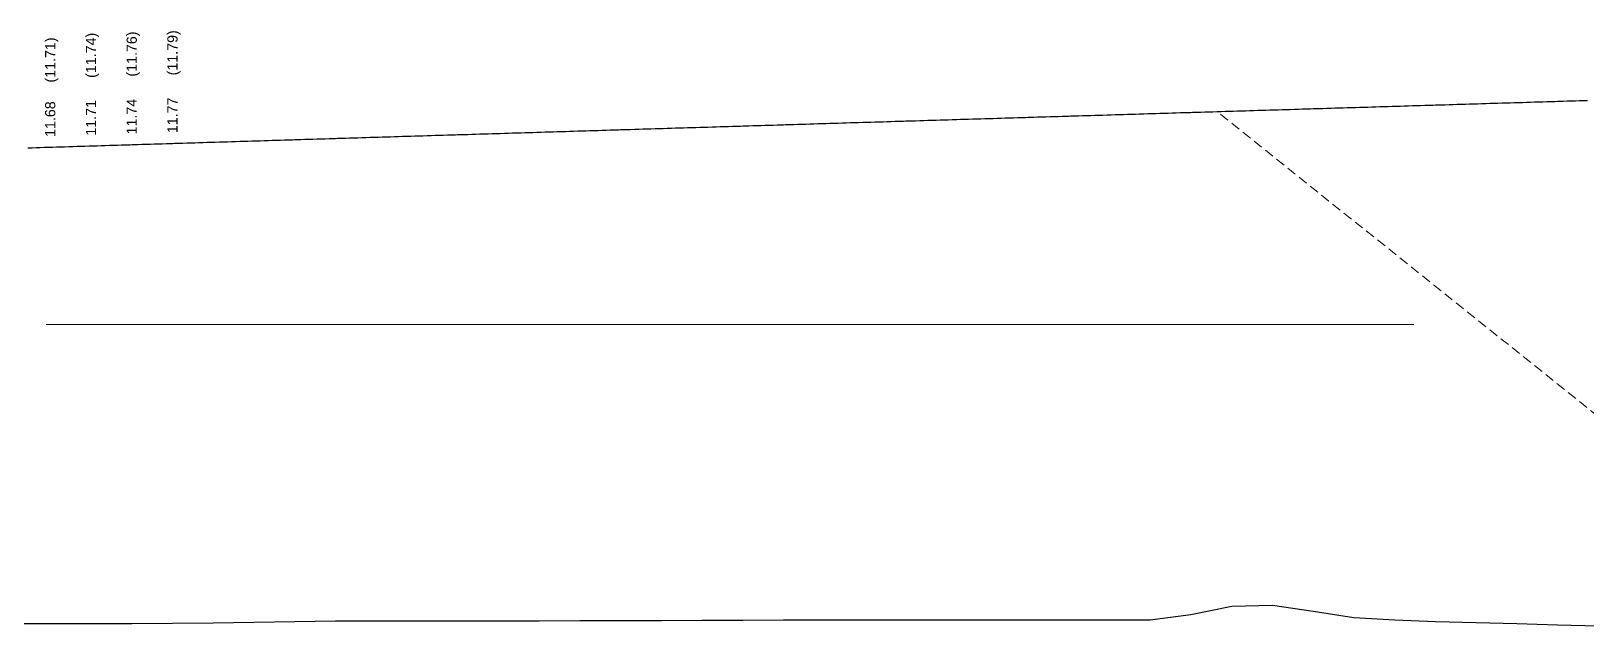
# Model space of a CAD drawing. Header units: millimetres. Extents: x 1864 to 10174863, y -4887456 to 5366151.
# Drawn here: x 6591370 to 6629556, y 4519 to 19246 of the extents above; entities that cross this region are included whole.
import ezdxf
from ezdxf.enums import TextEntityAlignment as Align

# ---------------------------------------------------------------- set-up
doc = ezdxf.new("R2010")
doc.units = ezdxf.units.MM
doc.linetypes.add('HIDDEN', pattern=[9.525, 6.35, -3.175])
doc.layers.add('(m)Невидимый контур', color=4, linetype='HIDDEN', lineweight=18)
doc.layers.add('ИС_Тонкая', color=3, linetype='Continuous', lineweight=18)
for name, color, linetype in [('Красный профиль', 1, 'Continuous'), ('Рабочие отметки', 7, 'Continuous'), ('Рабочие отметки доп.', 7, 'Continuous'), ('Черный профиль', 3, 'Continuous')]:
    doc.layers.add(name, color=color, linetype=linetype)
doc.styles.get("Standard").update_dxf_attribs({"font": 'arial.ttf'})

msp = doc.modelspace()

# ---------------------------------------------------------------- linework, layer by layer
at = {"layer": '(m)Невидимый контур', "color": 3, "ltscale": 37}
msp.add_line((6636438.6, 4518.8), (6620478.7, 17275.1), dxfattribs=at)
at = {"layer": 'ИС_Тонкая'}
msp.add_lwpolyline([(6625309.1, 12055), (6591735.3, 12055)], dxfattribs=at)
at = {"layer": 'Красный профиль', "linetype": 'Continuous', "flags": 128}
msp.add_lwpolyline([(6591291.8, 16386), (6591391.8, 16389), (6591491.7, 16392.1), (6591591.7, 16395.2), (6591691.7, 16398.3), (6591791.6, 16401.3), (6591838.6, 16402.8), (6591891.6, 16404.4), (6591991.5, 16407.5), (6592091.5, 16410.5), (6592191.4, 16413.6), (6592291.4, 16416.7), (6592391.3, 16419.7), (6592491.3, 16422.8), (6592591.2, 16425.9), (6592691.2, 16428.9), (6592791.1, 16432), (6592838.6, 16433.5), (6592891.1, 16435.1), (6592991, 16438.1), (6593091, 16441.2), (6593190.9, 16444.3), (6593290.9, 16447.3), (6593390.8, 16450.4), (6593490.8, 16453.5), (6593590.7, 16456.5), (6593690.7, 16459.6), (6593790.6, 16462.7), (6593838.6, 16464.1), (6593890.6, 16465.7), (6593990.5, 16468.8), (6594090.5, 16471.9), (6594190.4, 16474.9), (6594290.4, 16478), (6594390.3, 16481.1), (6594490.3, 16484.1), (6594590.2, 16487.2), (6594690.2, 16490.3), (6594790.1, 16493.3), (6594838.6, 16494.8), (6594890.1, 16496.4), (6594990, 16499.5), (6595090, 16502.5), (6595189.9, 16505.6), (6595289.9, 16508.6), (6595389.8, 16511.7), (6595489.8, 16514.8), (6595589.7, 16517.8), (6595689.7, 16520.9), (6595789.6, 16524), (6595838.6, 16525.5), (6595889.6, 16527), (6595989.5, 16530.1), (6596089.5, 16533.1), (6596189.4, 16536.2), (6596289.4, 16539.3), (6596389.3, 16542.3), (6596489.3, 16545.4), (6596589.2, 16548.4), (6596689.2, 16551.5), (6596789.1, 16554.6), (6596838.6, 16556.1), (6596889.1, 16557.6), (6596989, 16560.7), (6597089, 16563.8), (6597188.9, 16566.8), (6597288.9, 16569.9), (6597388.8, 16572.9), (6597488.8, 16576), (6597588.7, 16579), (6597688.7, 16582.1), (6597788.6, 16585.2), (6597838.6, 16586.7), (6597888.6, 16588.2), (6597988.5, 16591.3), (6598088.5, 16594.3), (6598188.4, 16597.4), (6598288.4, 16600.5), (6598388.3, 16603.5), (6598488.3, 16606.6), (6598588.2, 16609.6), (6598688.2, 16612.7), (6598788.1, 16615.7), (6598838.6, 16617.3), (6598888.1, 16618.8), (6598988, 16621.9), (6599088, 16624.9), (6599187.9, 16628), (6599287.9, 16631), (6599387.8, 16634.1), (6599487.8, 16637.1), (6599587.7, 16640.2), (6599687.7, 16643.3), (6599787.6, 16646.3), (6599838.6, 16647.9), (6599887.6, 16649.4), (6599987.5, 16652.4), (6600087.5, 16655.5), (6600187.4, 16658.5), (6600287.4, 16661.6), (6600387.3, 16664.6), (6600487.3, 16667.7), (6600587.2, 16670.7), (6600687.2, 16673.8), (6600787.1, 16676.9), (6600838.6, 16678.4), (6600887.1, 16679.9), (6600987, 16683), (6601087, 16686), (6601186.9, 16689.1), (6601286.9, 16692.1), (6601386.8, 16695.2), (6601486.8, 16698.2), (6601586.7, 16701.3), (6601686.7, 16704.3), (6601786.6, 16707.4), (6601838.6, 16709), (6601886.6, 16710.4), (6601986.5, 16713.5), (6602086.5, 16716.5), (6602186.4, 16719.6), (6602286.4, 16722.6), (6602386.3, 16725.7), (6602486.3, 16728.7), (6602586.2, 16731.8), (6602686.2, 16734.8), (6602786.1, 16737.9), (6602838.6, 16739.5), (6602886.1, 16740.9), (6602986, 16744), (6603086, 16747), (6603185.9, 16750.1), (6603285.9, 16753.1), (6603385.8, 16756.2), (6603485.8, 16759.2), (6603585.7, 16762.3), (6603685.7, 16765.3), (6603785.6, 16768.4), (6603838.6, 16770), (6603885.6, 16771.4), (6603985.5, 16774.5), (6604085.5, 16777.5), (6604185.4, 16780.6), (6604285.4, 16783.6), (6604385.3, 16786.7), (6604485.3, 16789.7), (6604585.2, 16792.8), (6604685.2, 16795.8), (6604785.1, 16798.9), (6604838.6, 16800.5), (6604885.1, 16801.9), (6604985, 16804.9), (6605085, 16808), (6605184.9, 16811), (6605284.9, 16814.1), (6605384.8, 16817.1), (6605484.8, 16820.2), (6605584.7, 16823.2), (6605684.7, 16826.3), (6605784.6, 16829.3), (6605838.6, 16831), (6605884.6, 16832.4), (6605984.5, 16835.4), (6606084.5, 16838.4), (6606184.4, 16841.5), (6606284.4, 16844.5), (6606384.3, 16847.6), (6606484.3, 16850.6), (6606584.2, 16853.7), (6606684.2, 16856.7), (6606784.1, 16859.8), (6606838.6, 16861.4), (6606884.1, 16862.8), (6606984, 16865.8), (6607084, 16868.9), (6607183.9, 16871.9), (6607283.9, 16875), (6607383.8, 16878), (6607483.8, 16881), (6607583.7, 16884.1), (6607683.7, 16887.1), (6607783.6, 16890.2), (6607838.6, 16891.8), (6607883.6, 16893.2), (6607983.5, 16896.3), (6608083.5, 16899.3), (6608183.4, 16902.3), (6608283.4, 16905.4), (6608383.3, 16908.4), (6608483.3, 16911.5), (6608583.2, 16914.5), (6608683.2, 16917.5), (6608783.1, 16920.6), (6608838.6, 16922.3), (6608883.1, 16923.6), (6608983, 16926.7), (6609083, 16929.7), (6609182.9, 16932.7), (6609282.9, 16935.8), (6609382.8, 16938.8), (6609482.8, 16941.9), (6609582.8, 16944.9), (6609682.7, 16947.9), (6609782.7, 16951), (6609838.6, 16952.7), (6609882.6, 16954), (6609982.6, 16957), (6610082.5, 16960.1), (6610182.5, 16963.1), (6610282.4, 16966.2), (6610382.4, 16969.2), (6610482.3, 16972.2), (6610582.3, 16975.3), (6610682.2, 16978.3), (6610782.2, 16981.3), (6610838.6, 16983), (6610882.1, 16984.4), (6610982.1, 16987.4), (6611082, 16990.4), (6611182, 16993.5), (6611281.9, 16996.5), (6611381.9, 16999.5), (6611481.8, 17002.6), (6611581.8, 17005.6), (6611681.7, 17008.7), (6611781.7, 17011.7), (6611838.6, 17013.4), (6611881.6, 17014.7), (6611981.6, 17017.8), (6612081.5, 17020.8), (6612181.5, 17023.8), (6612281.4, 17026.9), (6612381.4, 17029.9), (6612481.3, 17032.9), (6612581.3, 17036), (6612681.2, 17039), (6612781.2, 17042), (6612838.6, 17043.8), (6612881.1, 17045.1), (6612981.1, 17048.1), (6613081, 17051.1), (6613181, 17054.2), (6613280.9, 17057.2), (6613380.9, 17060.2), (6613480.8, 17063.2), (6613580.8, 17066.3), (6613680.7, 17069.3), (6613780.7, 17072.3), (6613838.6, 17074.1), (6613880.6, 17075.4), (6613980.6, 17078.4), (6614080.5, 17081.4), (6614180.5, 17084.5), (6614280.4, 17087.5), (6614380.4, 17090.5), (6614480.3, 17093.6), (6614580.3, 17096.6), (6614680.2, 17099.6), (6614780.2, 17102.6), (6614838.6, 17104.4), (6614880.1, 17105.7), (6614980.1, 17108.7), (6615080, 17111.7), (6615180, 17114.8), (6615279.9, 17117.8), (6615379.9, 17120.8), (6615479.8, 17123.8), (6615579.8, 17126.9), (6615679.7, 17129.9), (6615779.7, 17132.9), (6615838.6, 17134.7), (6615879.6, 17136), (6615979.6, 17139), (6616079.5, 17142), (6616179.5, 17145), (6616279.4, 17148.1), (6616379.4, 17151.1), (6616479.3, 17154.1), (6616579.3, 17157.1), (6616679.2, 17160.2), (6616779.2, 17163.2), (6616838.6, 17165), (6616879.1, 17166.2), (6616979.1, 17169.2), (6617079, 17172.3), (6617179, 17175.3), (6617278.9, 17178.3), (6617378.9, 17181.3), (6617478.8, 17184.4), (6617578.8, 17187.4), (6617678.7, 17190.4), (6617778.7, 17193.4), (6617838.6, 17195.2), (6617878.6, 17196.5), (6617978.6, 17199.5), (6618078.5, 17202.5), (6618178.5, 17205.5), (6618278.4, 17208.6), (6618378.4, 17211.6), (6618478.3, 17214.6), (6618578.3, 17217.6), (6618678.2, 17220.6), (6618778.2, 17223.7), (6618838.6, 17225.5), (6618878.1, 17226.7), (6618978.1, 17229.7), (6619078, 17232.7), (6619178, 17235.8), (6619277.9, 17238.8), (6619377.9, 17241.8), (6619477.8, 17244.8), (6619577.8, 17247.8), (6619677.7, 17250.9), (6619777.7, 17253.9), (6619838.6, 17255.7), (6619877.6, 17256.9), (6619977.6, 17259.9), (6620077.5, 17262.9), (6620177.5, 17266), (6620277.4, 17269), (6620377.4, 17272), (6620477.3, 17275), (6620577.3, 17278), (6620677.2, 17281.1), (6620777.2, 17284.1), (6620838.6, 17285.9), (6620877.1, 17287.1), (6620977.1, 17290.1), (6621077, 17293.1), (6621177, 17296.1), (6621276.9, 17299.2), (6621376.9, 17302.2), (6621476.8, 17305.2), (6621576.8, 17308.2), (6621676.7, 17311.2), (6621776.7, 17314.2), (6621838.6, 17316.1), (6621876.6, 17317.3), (6621976.6, 17320.3), (6622076.5, 17323.3), (6622176.5, 17326.3), (6622276.4, 17329.3), (6622376.4, 17332.3), (6622476.3, 17335.4), (6622576.3, 17338.4), (6622676.2, 17341.4), (6622776.2, 17344.4), (6622838.6, 17346.3), (6622876.1, 17347.4), (6622976.1, 17350.4), (6623076, 17353.5), (6623176, 17356.5), (6623275.9, 17359.5), (6623375.9, 17362.5), (6623475.8, 17365.5), (6623575.8, 17368.5), (6623675.7, 17371.5), (6623775.7, 17374.6), (6623838.6, 17376.4), (6623875.6, 17377.6), (6623975.6, 17380.6), (6624075.5, 17383.6), (6624175.5, 17386.6), (6624275.4, 17389.6), (6624375.4, 17392.6), (6624475.3, 17395.6), (6624575.3, 17398.7), (6624675.2, 17401.7), (6624775.2, 17404.7), (6624838.6, 17406.6), (6624875.1, 17407.7), (6624975.1, 17410.7), (6625075, 17413.7), (6625175, 17416.7), (6625274.9, 17419.7), (6625374.9, 17422.7), (6625474.8, 17425.8), (6625574.8, 17428.8), (6625674.7, 17431.8), (6625774.7, 17434.8), (6625838.6, 17436.7), (6625874.6, 17437.8), (6625974.6, 17440.8), (6626074.5, 17443.8), (6626174.5, 17446.8), (6626274.4, 17449.8), (6626374.4, 17452.8), (6626474.3, 17455.8), (6626574.3, 17458.9), (6626674.2, 17461.9), (6626774.2, 17464.9), (6626838.6, 17466.8), (6626874.1, 17467.9), (6626974.1, 17470.9), (6627074, 17473.9), (6627174, 17476.9), (6627274, 17479.9), (6627373.9, 17482.9), (6627473.9, 17485.9), (6627573.8, 17488.9), (6627673.8, 17491.9), (6627773.7, 17494.9), (6627838.6, 17496.9), (6627873.7, 17498), (6627973.6, 17501), (6628073.6, 17504), (6628173.5, 17507), (6628273.5, 17510), (6628373.4, 17513), (6628473.4, 17516), (6628573.3, 17519), (6628673.3, 17522), (6628773.2, 17525), (6628838.6, 17527), (6628873.2, 17528), (6628973.1, 17531), (6629073.1, 17534), (6629173, 17537), (6629273, 17540), (6629372.9, 17543), (6629472.9, 17546), (6629572.8, 17549)], dxfattribs=at)
at = {"layer": 'Черный профиль', "linetype": 'Continuous', "flags": 128}
msp.add_lwpolyline([(6590838.6, 4720.2), (6591838.6, 4722.9), (6592838.6, 4725), (6593838.6, 4726.5), (6594838.6, 4729.6), (6595838.6, 4741.9), (6596838.6, 4755.4), (6597838.6, 4770.1), (6598838.6, 4785.6), (6599838.6, 4785.1), (6600838.6, 4785.3), (6601838.6, 4786.1), (6602838.6, 4787.8), (6603838.6, 4790.5), (6604838.6, 4793.8), (6605838.6, 4797.1), (6606838.6, 4800.4), (6607838.6, 4803.8), (6608838.6, 4807.1), (6609838.6, 4810.4), (6610838.6, 4813.7), (6611838.6, 4816.2), (6612838.6, 4816.3), (6613838.6, 4816.4), (6614838.6, 4816.5), (6615838.6, 4816.7), (6616838.6, 4816.8), (6617838.6, 4816.9), (6618838.6, 4817.1), (6619838.6, 4945), (6620838.6, 5151.4), (6621838.6, 5175.4), (6622838.6, 5029.1), (6623838.6, 4872.7), (6624838.6, 4815.8), (6625838.6, 4776), (6626838.6, 4748.8), (6627838.6, 4721.5), (6628838.6, 4694.3), (6629838.6, 4667.8)], dxfattribs=at)

# ---------------------------------------------------------------- texts
at = {"layer": 'Рабочие отметки', "linetype": 'Continuous'}
for s, p in [('11.74', (6593838.6, 16714.1)), ('11.77', (6594838.6, 16744.8)), ('11.68', (6591838.6, 16652.8)), ('11.71', (6592838.6, 16683.5))]:
    msp.add_text(s, height=250, rotation=90, dxfattribs=at).set_placement(p, align=Align.MIDDLE_LEFT)
at = {"layer": 'Рабочие отметки доп.', "linetype": 'Continuous'}
for s, p in [('(11.74)', (6592838.6, 18100.1)), ('(11.76)', (6593838.6, 18130.8)), ('(11.79)', (6594838.6, 18161.5)), ('(11.71)', (6591838.6, 17986.1))]:
    msp.add_text(s, height=250, rotation=90, dxfattribs=at).set_placement(p, align=Align.MIDDLE_LEFT)

doc.saveas('drawing.dxf')
